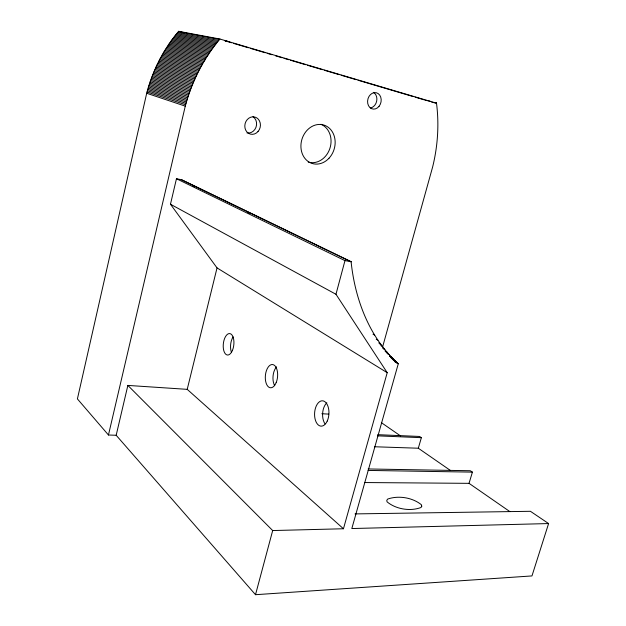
<?xml version="1.0" encoding="UTF-8"?>
<svg xmlns="http://www.w3.org/2000/svg" width="626" height="626" viewBox="0 0 626 626"><rect width="100%" height="100%" fill="white"/><g stroke="black" fill="none" stroke-linecap="round" stroke-linejoin="round"><path stroke-width="0.94" d="M431.768 102.163L436.51 103.204L219.929 39.023L178.668 31.3C163.48 49.18 152.611 70.605 146.695 93.274L77.405 398.911L108.454 435L116.178 435.273L255.51 594.7L531.967 575.928L548.595 523.563L530.418 511.293L355.028 513.907M108.454 435L185.273 106.138C191.83 81.63 203.591 58.461 219.929 39.023M116.178 435.273L127.861 385.413L187.213 389.349L343.455 528.759L387.212 372.681L335.966 294.275L170.468 204.232L176.462 178.739L181.571 179.756L351.092 261.637C355.012 299.463 369.473 337.876 398.277 363.769L351.828 528.54L548.595 523.563M187.213 389.349L217.034 267.905L170.468 204.232M255.51 594.7L272.686 530.551L127.861 385.413M335.966 294.275L344.973 260.627L176.462 178.739M382.658 346.773L432.574 167.205C437.832 146.108 439.272 124.026 436.408 102.453M450.235 470.329L418.309 448.224L421.368 437.676L419.577 436.463L377.721 434.679M509.861 511.606L469.038 483.342L472.411 472.129L470.353 470.744L368.143 468.96M272.686 530.551L343.455 528.759M364.708 482.544L469.038 483.342M368.111 470.423L472.411 472.129M374.45 446.753L418.309 448.224M377.509 435.845L421.368 437.676M321.874 413.731L328.697 414.107M344.973 260.627L351.092 261.637M178.355 31.668L219.601 39.415M228.756 41.559L224.977 40.839L231.534 42.787M177.526 32.654L218.709 40.494M176.712 33.655L217.825 41.574M175.898 34.665L216.956 42.67M175.092 35.674L216.087 43.765M174.294 36.699L215.234 44.876M173.504 37.732L214.382 45.995M172.721 38.773L213.544 47.122M171.947 39.821L212.707 48.257M171.188 40.87L211.885 49.399M170.429 41.934L211.072 50.557M169.685 43.006L210.266 51.715M168.942 44.086L209.467 52.881M425.477 100.215L429.968 101.193M168.214 45.166L208.677 54.055M167.486 46.261L207.902 55.237M166.774 47.357L207.128 56.434M166.07 48.46L206.369 57.631M165.374 49.579L205.618 58.836M164.685 50.698L204.874 60.049M164.012 51.825L204.146 61.27M163.339 52.952L203.419 62.498M162.682 54.094L202.707 63.735M162.024 55.237L202.002 64.971M161.383 56.395L201.306 66.223M160.757 57.553L200.625 67.475M160.131 58.711L199.944 68.735M159.52 59.885L199.279 70.002M158.91 61.058L198.63 71.278M158.315 62.24L197.98 72.553M157.736 63.429L197.346 73.845M157.157 64.619L196.72 75.136M156.594 65.816L196.11 76.427M156.038 67.021L195.508 77.734M155.491 68.226L194.913 79.04M154.951 69.439L194.326 80.355M154.426 70.66L193.755 81.67M178.668 31.3L184.247 32.888M153.91 71.88L193.191 82.992M153.401 73.109L192.636 84.322M152.908 74.345L192.096 85.66M152.423 75.582L191.564 86.998M151.946 76.818L191.047 88.336M233.412 43.343L248.397 47.779M250.275 48.335L265.267 52.772M267.138 53.327L271.825 54.712M275.573 55.824L282.13 57.764M284.001 58.32L288.688 59.705M290.566 60.26L305.551 64.705M307.429 65.261L322.421 69.697M324.291 70.253L339.284 74.69M341.154 75.245L356.147 79.682M358.017 80.238L413.301 96.607M415.171 97.163L424.545 99.941M151.476 78.062L190.539 89.682M151.023 79.314L190.038 91.036M150.576 80.566L189.553 92.39M150.138 81.818L189.075 93.751M149.716 83.078L188.606 95.113M149.301 84.346L188.152 96.474M148.894 85.613L187.706 97.852M148.503 86.881L187.276 99.221M148.119 88.156L186.853 100.598M147.744 89.432L186.438 101.975M147.384 90.707L186.039 103.36M147.032 91.991L185.656 104.745M146.695 93.274L185.273 106.138M351.116 261.864L181.571 179.756M193.105 185.922L194.858 186.775M247.552 212.292L249.305 213.137M372.994 334.167L374.684 335.137M376.226 339.214L377.916 340.184M378.753 342.852L380.444 343.83M379.333 343.643L381.023 344.621M380.788 345.591L382.478 346.577M382.572 347.884L384.254 348.87M383.175 348.635L384.857 349.621M385.006 350.842L386.688 351.835M385.311 351.209L386.993 352.195M385.616 351.569L387.306 352.555M386.25 352.289L387.924 353.275M386.876 353.001L388.558 353.987M387.502 353.706L389.184 354.692M389.419 355.779L391.101 356.773M389.74 356.124L391.422 357.117M390.061 356.46L391.743 357.454M390.381 356.797L392.392 358.127M391.039 357.462L392.721 358.455M390.522 357.297L393.042 358.792M391.696 358.135L393.371 359.121M391.187 357.962L393.699 359.449M391.845 358.612L394.364 360.106M392.51 359.261L395.358 361.069M393.175 359.895L395.695 361.39M393.848 360.529L396.36 362.024M395.022 361.343L396.704 362.337M394.521 361.155L397.377 362.963M395.194 361.773L397.713 363.268M394.912 361.773L398.277 363.769M217.034 267.905L387.212 372.681M381.344 422.636L400.53 435.915M252.998 116.718A8.772 7.715 -76.3 0 1 255.995 127.274A8.772 7.715 -76.3 0 1 246.98 132.908M320.966 124.292A19.954 16.792 -73.8 0 1 329.824 148.605A19.954 16.792 -73.8 0 1 308.235 162.064M325.027 423.904A12.63 7.222 -86.8 0 1 326.842 402.808M274.697 385.694A11.604 6.158 -85.1 0 1 276.567 366.875M231.284 351.875A10.744 5.313 -83.9 0 1 233.107 336.89M373.432 92.351A8.287 6.706 -77.2 0 1 376.688 101.06A8.287 6.706 -77.2 0 1 370.326 107.993M421.767 506.199L420.993 507.506C410.202 511.575 395.922 509.228 387.056 501.833L386.774 500.346L387.69 499.063C398.504 495.26 412.417 497.513 421.361 504.712L421.767 506.199M379.074 106.303A8.341 6.729 -77.1 0 0 376.336 92.75A8.341 6.729 -77.1 0 0 367.759 103.517A8.341 6.729 -77.1 0 0 379.074 106.303M258.014 131.554A8.827 7.755 -76.1 0 0 254.829 117.039A8.827 7.755 -76.1 0 0 245.024 128.158A8.827 7.755 -76.1 0 0 258.014 131.554M329.002 158.237A20.079 16.847 -73.7 0 0 323.939 125.075A20.079 16.847 -73.7 0 0 301.161 149.489A20.079 16.847 -73.7 0 0 329.002 158.237M276.191 382.564A11.667 6.119 -85 0 0 272.576 364.535A11.667 6.119 -85 0 0 265.659 381.351A11.667 6.119 -85 0 0 276.191 382.564M327.234 421.055A12.708 7.183 -86.7 0 0 323.086 400.875A12.708 7.183 -86.7 0 0 314.972 418.512A12.708 7.183 -86.7 0 0 327.234 421.055M232.457 350.357A10.799 5.274 -83.9 0 0 229.836 333.58A10.799 5.274 -83.9 0 0 223.427 348.972A10.799 5.274 -83.9 0 0 232.457 350.357"/></g></svg>
